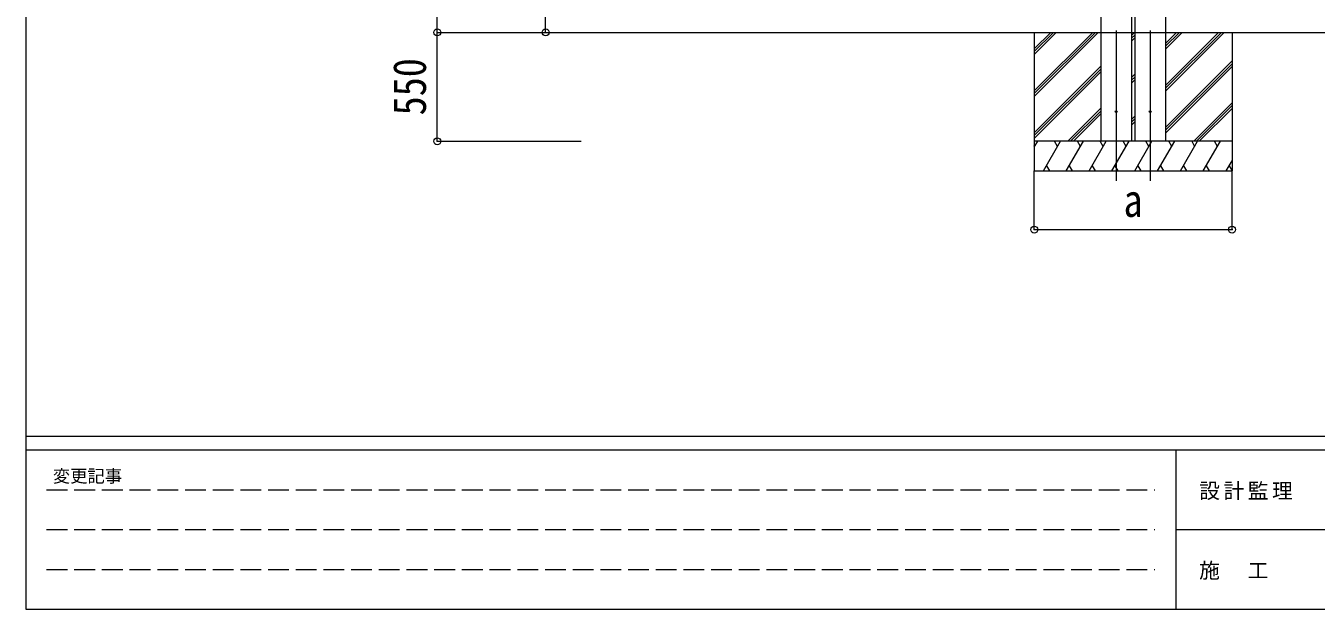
# Model space of a CAD drawing. Units: millimetres at full size, sheet at 1:35; details may follow other scales. Extents: x -9783 to 9892, y -6828 to 6752.
# Drawn here: x -9783 to -3259, y -6828 to -3880 of the extents above; entities that cross this region are included whole.
import ezdxf
from ezdxf.enums import TextEntityAlignment as Align

# ---------------------------------------------------------------- set-up
doc = ezdxf.new("R2010")
doc.units = ezdxf.units.MM
doc.header["$LTSCALE"] = 35
doc.header["$PDMODE"] = 32
doc.header["$PDSIZE"] = 35
doc.linetypes.add('DASHED3', pattern=[4, 3, -1])
for name, color, linetype, lineweight in [('0-0_0', 7, 'Continuous', 9), ('0-1_本体', 4, 'Continuous', 9), ('0-2_部品', 7, 'Continuous', 9), ('0-8_PARTS2', 2, 'Continuous', 9), ('0-A_寸法', 6, 'Continuous', 9), ('F-0_240', 7, 'Continuous', 9)]:
    doc.layers.add(name, color=color, linetype=linetype, lineweight=lineweight)
doc.styles.add('ＭＳ ゴシック', font='')
doc.styles.get('ＭＳ ゴシック').set_extended_font_data('MS Gothic')

msp = doc.modelspace()

# ---------------------------------------------------------------- linework, layer by layer
at = {"layer": '0-0_0'}
for p, q in [((-7188.54, -3913.65), (-1181.87, -3913.65)), ((-4684.57, -3913.65), (-4684.57, -4613.65)), ((-4684.57, -4208.98), (-4389.24, -3913.65)), ((-4684.57, -4223.12), (-4375.09, -3913.65)), ((-4684.57, -4237.27), (-4360.95, -3913.65)), ((-4684.57, -3996.85), (-4601.37, -3913.65)), ((-4684.57, -4010.99), (-4587.23, -3913.65)), ((-4684.57, -4025.13), (-4573.09, -3913.65)), ((-4193.31, -3913.65), (-4176.29, -3913.65)), ((-4192.84, -3929.39), (-4177.1, -3913.65)), ((-4020.79, -4209.89), (-3724.55, -3913.65)), ((-4020.79, -4181.61), (-3752.84, -3913.65)), ((-4020.79, -4195.75), (-3738.69, -3913.65)), ((-4020.79, -3997.76), (-3936.68, -3913.65)), ((-4020.79, -3983.62), (-3950.83, -3913.65)), ((-4020.79, -3969.48), (-3964.97, -3913.65)), ((-3684.57, -3913.65), (-3684.57, -4613.65)), ((-4192.84, -3943.53), (-4176.29, -3926.99)), ((-4192.84, -3957.68), (-4176.29, -3941.13)), ((-4684.57, -4421.11), (-4348.34, -4084.89)), ((-4684.57, -4435.25), (-4348.34, -4099.03)), ((-4020.79, -4393.74), (-3684.57, -4057.52)), ((-4020.79, -4407.88), (-3684.57, -4071.66)), ((-4020.79, -4422.02), (-3684.57, -4085.8)), ((-4684.57, -4449.4), (-4348.34, -4113.17)), ((-4192.84, -4141.52), (-4176.29, -4124.97)), ((-4192.84, -4155.66), (-4176.29, -4139.12)), ((-4192.84, -4169.81), (-4176.29, -4153.26)), ((-4514.97, -4463.65), (-4348.34, -4297.02)), ((-3878.57, -4463.65), (-3684.57, -4269.65)), ((-3864.43, -4463.65), (-3684.57, -4283.79)), ((-3850.29, -4463.65), (-3684.57, -4297.93)), ((-4500.83, -4463.65), (-4348.34, -4311.16)), ((-4486.69, -4463.65), (-4348.34, -4325.31)), ((-4192.84, -4353.65), (-4176.29, -4337.11)), ((-4192.84, -4367.8), (-4176.29, -4351.25)), ((-4192.84, -4381.94), (-4176.29, -4365.39)), ((-3684.57, -4463.65), (-4684.57, -4463.65)), ((-4684.57, -4493.89), (-4667.11, -4463.65)), ((-4682.11, -4489.64), (-4684.57, -4485.38)), ((-4638.24, -4613.65), (-4551.64, -4463.65)), ((-4566.64, -4489.64), (-4581.64, -4463.65)), ((-4522.77, -4613.65), (-4436.17, -4463.65)), ((-4451.17, -4489.64), (-4466.17, -4463.65)), ((-4407.3, -4613.65), (-4320.7, -4463.65)), ((-4335.7, -4489.64), (-4350.7, -4463.65)), ((-4291.83, -4613.65), (-4205.23, -4463.65)), ((-4220.23, -4489.64), (-4235.23, -4463.65)), ((-4176.36, -4613.65), (-4089.76, -4463.65)), ((-4104.76, -4489.64), (-4119.76, -4463.65)), ((-4060.89, -4613.65), (-3974.29, -4463.65)), ((-3989.29, -4489.64), (-4004.29, -4463.65)), ((-3945.42, -4613.65), (-3858.82, -4463.65)), ((-3888.82, -4463.65), (-3873.82, -4489.63)), ((-3829.95, -4613.65), (-3743.35, -4463.65)), ((-3758.35, -4489.64), (-3773.35, -4463.65)), ((-3714.48, -4613.65), (-3684.57, -4561.84)), ((-4684.57, -4613.65), (-3684.57, -4613.65)), ((-4623.24, -4587.67), (-4608.24, -4613.65)), ((-4507.77, -4587.67), (-4492.77, -4613.65)), ((-4392.3, -4587.67), (-4377.3, -4613.65)), ((-4276.83, -4587.67), (-4261.83, -4613.65)), ((-4161.36, -4587.67), (-4146.36, -4613.65)), ((-4045.89, -4587.67), (-4030.89, -4613.65)), ((-3930.42, -4587.67), (-3915.42, -4613.65)), ((-3814.95, -4587.67), (-3799.95, -4613.65)), ((-3699.48, -4587.67), (-3684.57, -4613.65))]:
    msp.add_line(p, q, dxfattribs=at)
at = {"layer": '0-1_本体'}
for p, q in [((-4348.54, -983.65), (-4348.54, -4463.65)), ((-4021.06, -983.65), (-4021.06, -4463.65)), ((-4193.04, -1158.06), (-4193.04, -4463.65)), ((-4176.56, -1158.06), (-4176.56, -4463.65))]:
    msp.add_line(p, q, dxfattribs=at)
at = {"layer": '0-2_部品'}
for centre in [(-4270.82, -4313.65), (-4098.78, -4313.65)]:
    msp.add_circle(centre, 4.5, dxfattribs=at)
at = {"layer": '0-8_PARTS2'}
for p, q in [((-4271.06, -3904.45), (-4271.06, -4663.65)), ((-4098.54, -3904.45), (-4098.54, -4663.65))]:
    msp.add_line(p, q, dxfattribs=at)
at = {"layer": '0-A_寸法'}
for p, q in [((-7702.78, -3913.65), (-7702.78, -1007.25)), ((-7154.81, -3913.65), (-7154.81, -1113.65)), ((-7702.78, -3913.65), (-6974.66, -3913.65)), ((-7702.78, -4463.65), (-7702.78, -3913.65)), ((-7702.78, -4463.65), (-6974.66, -4463.65)), ((-4684.57, -4910.04), (-4684.57, -4613.65)), ((-4684.57, -4670.06), (-4684.57, -4613.65)), ((-3684.57, -4910.04), (-3684.57, -4613.65)), ((-4684.57, -4910.04), (-3684.57, -4910.04))]:
    msp.add_line(p, q, dxfattribs=at)
for p in [(-7702.78, -3913.65), (-7154.81, -3913.65), (-7702.78, -4463.65), (-4684.57, -4910.04), (-3684.57, -4910.04)]:
    msp.add_point(p, dxfattribs=at)
at = {"layer": 'F-0_240', "color": 5}
for p, q in [((-9783.03, 6751.9), (-9783.03, -6828.1)), ((-9783.03, -5953.1), (9396.97, -5953.1)), ((-9783.03, -6023.1), (6285.75, -6023.1)), ((-3969.25, -6023.1), (-3969.25, -6828.1)), ((-3969.25, -6425.6), (3205.75, -6425.6)), ((-9783.03, -6828.1), (9396.97, -6828.1))]:
    msp.add_line(p, q, dxfattribs=at)
at = {"layer": 'F-0_240', "color": 4, "linetype": 'DASHED3'}
for p, q in [((-9678.03, -6224.35), (-4074.25, -6224.35)), ((-9678.03, -6425.6), (-4074.25, -6425.6)), ((-9678.03, -6626.85), (-4074.25, -6626.85))]:
    msp.add_line(p, q, dxfattribs=at)

# ---------------------------------------------------------------- texts
at = {"layer": '0-A_寸法', "color": 7, "style": 'ＭＳ ゴシック', "width": 0.85}
msp.add_text('550', height=166.8, rotation=90, dxfattribs=at).set_placement((-7709.78, -4333.03), align=Align.BOTTOM_LEFT)
msp.add_text('a', height=166.8, dxfattribs=at).set_placement((-4233.33, -4895.67), align=Align.BOTTOM_LEFT)
at = {"layer": 'F-0_240', "style": 'ＭＳ ゴシック'}
msp.add_text('変更記事', height=64.15, dxfattribs=at).set_placement((-9646.27, -6206.85), align=Align.BOTTOM_LEFT)
at = {"layer": 'F-0_240', "char_height": 76.98, "attachment_point": 7, "style": 'ＭＳ ゴシック'}
for s, insert in [('\\T1.17;設計監理', (-3851.04, -6276.85)), ('\\T1.17;施\u3000工', (-3851.04, -6679.35))]:
    msp.add_mtext(s, dxfattribs=dict(at, insert=insert))

doc.saveas('drawing.dxf')
